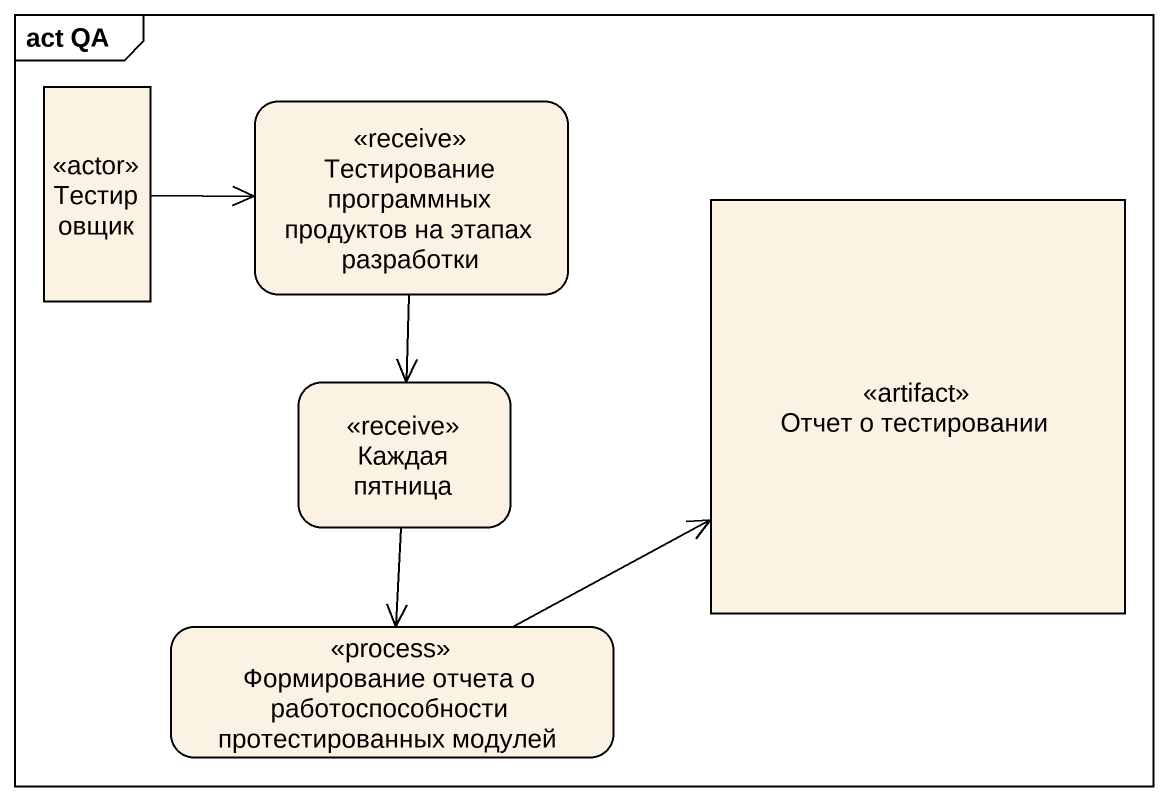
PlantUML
@startuml
mainframe act QA
hide empty description
state Тестировщик <<actor>>
state "Тестирование программных продуктов на этапах разработки" as Тестирование_программных <<receive>>
state "Отчет о тестировании" as Отчет_о_тестировании <<artifact>>
state "Каждая пятница" as Каждая_пятница <<receive>>
state "Формирование отчета о работоспособности протестированных модулей" as Формирование_отчета_о <<process>>
Тестировщик -right-> Тестирование_программных
Тестирование_программных --> Каждая_пятница
Каждая_пятница --> Формирование_отчета_о
Формирование_отчета_о -right-> Отчет_о_тестировании
@enduml
